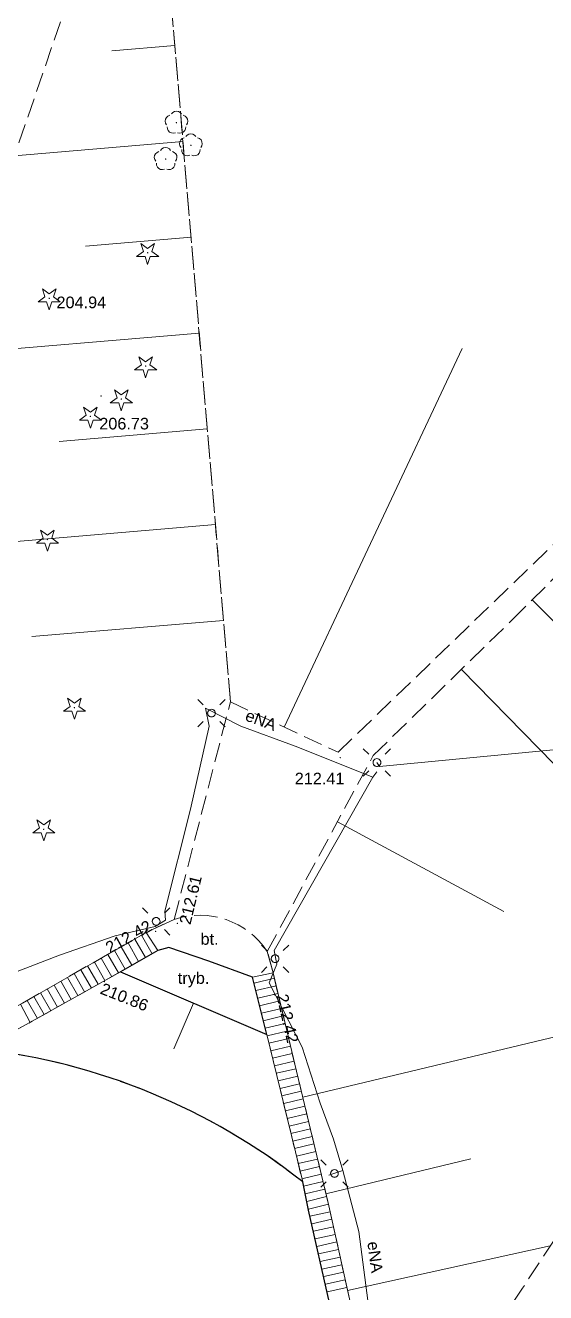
# Model space of a CAD drawing. Extents: x 0 to 7423283, y 0 to 5548300.
# Drawn here: x 7422209.1 to 7422242.7, y 5547940 to 5548021.8 of the extents above; entities that cross this region are included whole.
import ezdxf
from ezdxf.enums import TextEntityAlignment as Align

# ---------------------------------------------------------------- set-up
doc = ezdxf.new("R2010")
doc.units = 0
for name, pattern in [('PRZER2-1', [3, 2, -1]), ('PRZER2_5-1', [3.5, 2.5, -1]), ('PRZER3-1', [4, 3, -1])]:
    doc.linetypes.add(name, pattern=pattern)
doc.layers.get('0').update_dxf_attribs({"linetype": 'CONTINUOUS', "lineweight": 13})
for name, color, linetype, lineweight in [('BUBZ02', 7, 'PRZER2_5-1', 18), ('BUIB09', 7, 'CONTINUOUS', 25), ('BUIB09_O', 7, 'CONTINUOUS', 25), ('KTCR02', 7, 'PRZER2-1', 18), ('KTKR01', 7, 'CONTINUOUS', 25), ('KTOK06', 7, 'CONTINUOUS', 18), ('KTPL01', 7, 'PRZER3-1', 18), ('KTPL01_O', 7, 'PRZER3-1', 18), ('RTPW02', 7, 'CONTINUOUS', 13), ('RTPW02_O', 7, 'CONTINUOUS', 13), ('SUSM', 7, 'CONTINUOUS', 18)]:
    doc.layers.add(name, color=color, linetype=linetype, lineweight=lineweight)
for name, color, linetype, lineweight, true_color in [('OBOP01', 7, 'CONTINUOUS', 18, 0x008000), ('OBOP02', 7, 'CONTINUOUS', 18, 0x008000), ('SUPE04', 1, 'CONTINUOUS', 18, 0xff0000), ('SUPE04_O', 1, 'CONTINUOUS', 18, 0xff0000)]:
    doc.layers.add(name, color=color, linetype=linetype, lineweight=lineweight, true_color=true_color)
doc.styles.add('GEO-INFO', font='Arial')

# ---------------------------------------------------------------- blocks, each defined once
blk = doc.blocks.new('KOLO')
blk.add_hatch(color=0).paths.add_polyline_path([(0, 0.5), (-0.12941, 0.482963), (-0.25, 0.433013), (-0.353553, 0.353553), (-0.433013, 0.25), (-0.482963, 0.12941), (-0.5, 0), (-0.482963, -0.12941), (-0.433013, -0.25), (-0.353553, -0.353553), (-0.25, -0.433013), (-0.12941, -0.482963), (0, -0.5), (0.12941, -0.482963), (0.25, -0.433013), (0.353553, -0.353553), (0.433013, -0.25), (0.482963, -0.12941), (0.5, 0), (0.482963, 0.12941), (0.433013, 0.25), (0.353553, 0.353553), (0.25, 0.433013), (0.12941, 0.482963)])
blk = doc.blocks.new('SPDIP')
blk.add_hatch(color=0).paths.add_polyline_path([(-0.09, 0), (-0.085595, -0.027812), (-0.072812, -0.052901), (-0.052901, -0.072812), (-0.027812, -0.085595), (0, -0.09), (0.027812, -0.085595), (0.052901, -0.072812), (0.072812, -0.052901), (0.085595, -0.027812), (0.09, 0), (0.085595, 0.027812), (0.072812, 0.052901), (0.052901, 0.072812), (0.027812, 0.085595), (0, 0.09), (-0.027812, 0.085595), (-0.052901, 0.072812), (-0.072812, 0.052901), (-0.085595, 0.027812)])
at = {"color": 0}
blk.add_lwpolyline([(0.177062, -0.544942), (-0.463555, -1.426676), (-0.463555, -0.336792), (-1.500096, 0), (-0.463555, 0.336792), (-0.463555, 1.426676), (0.177062, 0.544942), (1.213603, 0.881734), (0.572986, 0), (1.213603, -0.881734)], close=True, dxfattribs=at)
blk = doc.blocks.new('SPDLP')
blk.add_hatch(color=0).paths.add_polyline_path([(-0.09, 0), (-0.085595, -0.027812), (-0.072812, -0.052901), (-0.052901, -0.072812), (-0.027812, -0.085595), (0, -0.09), (0.027812, -0.085595), (0.052901, -0.072812), (0.072812, -0.052901), (0.085595, -0.027812), (0.09, 0), (0.085595, 0.027812), (0.072812, 0.052901), (0.052901, 0.072812), (0.027812, 0.085595), (0, 0.09), (-0.027812, 0.085595), (-0.052901, 0.072812), (-0.072812, 0.052901), (-0.085595, 0.027812)])
at = {"color": 0}
for points in [[(-1.292703, 0.137547), (-1.355024, 0.389802), (-1.327532, 0.648184), (-1.213525, 0.881678), (-1.026689, 1.062258), (-0.78945, 1.168249), (-0.530282, 1.186929)], [(-0.268652, 1.271938), (-0.048001, 1.40916), (0.20623, 1.462858), (0.463525, 1.426585), (0.693003, 1.304695), (0.867117, 1.11182), (0.964971, 0.871109)], [(1.126667, 0.648554), (1.325358, 0.481106), (1.454989, 0.255912), (1.5, 0), (1.454989, -0.255912), (1.325358, -0.481106), (1.126667, -0.648554)], [(-0.530282, -1.186929), (-0.78945, -1.168249), (-1.026689, -1.062258), (-1.213525, -0.881678), (-1.327532, -0.648184), (-1.355024, -0.389802), (-1.292703, -0.137547)], [(0.964971, -0.871109), (0.867117, -1.11182), (0.693003, -1.304695), (0.463525, -1.426585), (0.20623, -1.462858), (-0.048001, -1.40916), (-0.268652, -1.271938)]]:
    blk.add_lwpolyline(points, dxfattribs=at)
blk = doc.blocks.new('SUSM01_01')
at = {"color": 0}
for points in [[(-0.353553, 0.353553), (-0.212132, 0.212132)], [(0.353553, 0.353553), (0.212132, 0.212132)], [(-0.353553, -0.353553), (-0.212132, -0.212132)], [(0.353553, -0.353553), (0.212132, -0.212132)]]:
    blk.add_lwpolyline(points, dxfattribs=at)
blk.add_lwpolyline([(0.1, 0), (0.093969, -0.034202), (0.076604, -0.064279), (0.05, -0.086603), (0.025882, -0.096593), (0, -0.1), (-0.025882, -0.096593), (-0.05, -0.086603), (-0.073305, -0.068017), (-0.090097, -0.043388), (-0.098883, -0.014904), (-0.098883, 0.014904), (-0.090097, 0.043388), (-0.073305, 0.068017), (-0.05, 0.086603), (-0.022252, 0.097493), (0.007473, 0.09972), (0.036534, 0.093087), (0.062349, 0.078183), (0.082624, 0.056332), (0.095557, 0.029476)], close=True, dxfattribs=at)
blk = doc.blocks.new('OKRAG_PELNY')
at = {"color": 0}
blk.add_lwpolyline([(0.5, 0), (0.482963, -0.12941), (0.433013, -0.25), (0.353553, -0.353553), (0.25, -0.433013), (0.12941, -0.482963), (0, -0.5), (-0.12941, -0.482963), (-0.25, -0.433013), (-0.353553, -0.353553), (-0.433013, -0.25), (-0.482963, -0.12941), (-0.5, 0), (-0.482963, 0.12941), (-0.433013, 0.25), (-0.353553, 0.353553), (-0.25, 0.433013), (-0.12941, 0.482963), (0, 0.5), (0.12941, 0.482963), (0.25, 0.433013), (0.353553, 0.353553), (0.433013, 0.25), (0.482963, 0.12941)], close=True, dxfattribs=at)

msp = doc.modelspace()

# ---------------------------------------------------------------- linework, layer by layer
at = {"layer": 'BUBZ02', "color": 7, "linetype": 'PRZER2_5-1', "lineweight": 18, "ltscale": 0.5, "elevation": 10.14}
for points in [[(7422217.19, 5548038.93), (7422216.56, 5548037.14), (7422211.94, 5548023.67), (7422207.11, 5548009.57), (7422202.69, 5547996.84), (7422198.02, 5547983.7), (7422193.87, 5547971.88), (7422188.85, 5547958.13), (7422184.23, 5547945.35), (7422183.8, 5547941.31)], [(7422183.8, 5547941.31), (7422187.9, 5547944.1), (7422188.21, 5547945.61), (7422194.13, 5547949.8), (7422198.34, 5547952.39), (7422204.88, 5547956.42), (7422208.92, 5547958.65), (7422216.9, 5547963.21), (7422218.71, 5547964.06), (7422222.34, 5547978.11), (7422217.19, 5548038.93)], [(7422229.28, 5547974.85), (7422248.99, 5547993.88), (7422261.56, 5548003.29), (7422269.05, 5548007.89), (7422271.85, 5548008.5), (7422265.12, 5548015.27), (7422241.36, 5548029.99), (7422230.28, 5548034.01), (7422217.19, 5548038.93), (7422222.34, 5547978.11)], [(7422234.64, 5547917.65), (7422233.86, 5547921.36), (7422232.84, 5547926.27), (7422232.06, 5547930.02), (7422230.01, 5547939.55), (7422228.69, 5547945.55), (7422226.6, 5547954.26), (7422225.09, 5547960.6), (7422224.72, 5547961.99), (7422231.55, 5547974.64), (7422240.51, 5547983.4), (7422248.27, 5547991.14), (7422250.64, 5547993.31), (7422254.64, 5547996.33), (7422259.16, 5547999.83), (7422264.43, 5548003.75), (7422269.58, 5548007.03)], [(7422269.58, 5548007.03), (7422272.4, 5548007.09), (7422268.56, 5547995.65), (7422267.31, 5547993.19), (7422265.2, 5547989.35), (7422260.33, 5547978.42), (7422255.31, 5547968.13), (7422253.24, 5547964.18), (7422251.88, 5547961.63), (7422250.29, 5547957.74), (7422248.33, 5547953.37), (7422246.41, 5547949.06), (7422244.94, 5547945.94), (7422243.22, 5547943.35), (7422241.19, 5547940.25), (7422238.9, 5547936.79), (7422236.52, 5547933.27), (7422235.26, 5547931.32), (7422234.61, 5547925.37), (7422234.35, 5547922.8), (7422234.64, 5547917.65)], [(7422222.34, 5547978.11), (7422229.28, 5547974.85)], [(7422215.25, 5547960.68), (7422224.68, 5547956.63)]]:
    msp.add_lwpolyline(points, dxfattribs=at)
at = {"layer": 'BUBZ02', "color": 7, "linetype": 'Continuous', "lineweight": 18, "elevation": 10.14, "flags": 128}
for points in [[(7422218.752, 5548020.486), (7422214.683, 5548020.142)], [(7422219.276, 5548014.3), (7422208.415, 5548013.38)], [(7422219.799, 5548008.113), (7422213.002, 5548007.537)], [(7422220.323, 5548001.927), (7422203.975, 5548000.542)], [(7422225.81, 5547976.48), (7422237.298, 5548000.935)], [(7422220.847, 5547995.74), (7422211.285, 5547994.93)], [(7422221.371, 5547989.553), (7422199.44, 5547987.696)], [(7422241.805, 5547984.691), (7422249.052, 5547977.425)], [(7422221.895, 5547983.367), (7422209.531, 5547982.32)], [(7422237.238, 5547980.201), (7422253.12, 5547963.956)], [(7422229.243, 5547970.368), (7422239.978, 5547964.572)], [(7422219.965, 5547958.655), (7422218.698, 5547955.705)], [(7422227.005, 5547952.571), (7422250.479, 5547958.203)], [(7422228.5, 5547946.343), (7422237.849, 5547948.586)], [(7422229.891, 5547940.091), (7422242.97, 5547942.968)]]:
    msp.add_lwpolyline(points, dxfattribs=at)
at = {"layer": 'BUBZ02', "color": 7, "linetype": 'PRZER2_5-1', "lineweight": 18, "ltscale": 0.5, "elevation": 10.14}
msp.add_lwpolyline([(7422224.68, 5547956.63), (7422225.34, 5547953.97), (7422227, 5547947.11, 0.139443), (7422206.26, 5547955.68), (7422209.56, 5547957.48), (7422215.25, 5547960.68)], format="xyb", dxfattribs=at)
at = {"layer": 'BUIB09', "color": 7, "linetype": 'Continuous', "lineweight": 25, "elevation": 10.18}
msp.add_lwpolyline([(7422215.25, 5547960.68), (7422224.68, 5547956.63), (7422223.77, 5547960.32), (7422220.95, 5547961.36), (7422218.36, 5547962.25), (7422217.66, 5547962.05)], close=True, dxfattribs=at)
msp.add_lwpolyline([(7422227, 5547947.11, 0.139443), (7422206.26, 5547955.68), (7422205.51, 5547955.29), (7422199.03, 5547951.28), (7422194.82, 5547948.7), (7422190.88, 5547945.97), (7422188.7, 5547943.04), (7422184.88, 5547940.53, -0.113501), (7422210.85, 5547937.02, -0.12144), (7422231.28, 5547921.48), (7422230.2, 5547926.29), (7422230.75, 5547929.88), (7422228.74, 5547939.29), (7422227.38, 5547945.29)], format="xyb", close=True, dxfattribs=at)
at = {"layer": 'KTCR02', "color": 7, "linetype": 'PRZER2-1', "lineweight": 18, "ltscale": 0.5, "elevation": 10.18}
msp.add_lwpolyline([(7422157.61, 5547919.37), (7422161.76, 5547918.44), (7422163.22, 5547918.11), (7422164.31, 5547917.87, 0.340499), (7422169.68, 5547922.67), (7422172.82, 5547932.52, -0.109251), (7422175.9, 5547937.18, -0.167105), (7422183.8, 5547941.16), (7422183.8, 5547941.31), (7422184.55, 5547940.31), (7422184.88, 5547940.53, -0.113501), (7422210.85, 5547937.02, -0.12144), (7422231.28, 5547921.48), (7422231.41, 5547920.91), (7422233.86, 5547921.36), (7422234.64, 5547917.65), (7422234.88, 5547917.32)], format="xyb", dxfattribs=at)
at = {"layer": 'KTKR01', "color": 7, "linetype": 'Continuous', "lineweight": 25, "elevation": 10.18}
msp.add_lwpolyline([(7422184.88, 5547940.53, -0.113501), (7422210.85, 5547937.02, -0.12144), (7422231.28, 5547921.48)], format="xyb", dxfattribs=at)
at = {"layer": 'KTOK06', "color": 7, "linetype": 'Continuous', "lineweight": 18, "elevation": 10.18}
for points in [[(7422183.8, 5547941.31), (7422187.9, 5547944.1), (7422188.21, 5547945.61), (7422194.13, 5547949.8), (7422198.34, 5547952.39), (7422204.88, 5547956.42), (7422208.92, 5547958.65), (7422216.9, 5547963.21), (7422217.66, 5547962.05), (7422215.25, 5547960.68), (7422209.56, 5547957.48), (7422206.26, 5547955.68), (7422205.51, 5547955.29), (7422199.03, 5547951.28), (7422194.82, 5547948.7), (7422190.88, 5547945.97), (7422188.7, 5547943.04), (7422184.88, 5547940.53), (7422184.55, 5547940.31)], [(7422233.86, 5547921.36), (7422232.84, 5547926.27), (7422232.06, 5547930.02), (7422230.01, 5547939.55), (7422228.69, 5547945.55), (7422226.6, 5547954.26), (7422225.09, 5547960.6), (7422223.77, 5547960.32), (7422224.68, 5547956.63), (7422225.34, 5547953.97), (7422227, 5547947.11), (7422227.38, 5547945.29), (7422228.74, 5547939.29), (7422230.75, 5547929.88), (7422230.2, 5547926.29), (7422231.28, 5547921.48), (7422231.41, 5547920.91)]]:
    msp.add_lwpolyline(points, close=True, dxfattribs=at)
at = {"layer": 'KTOK06', "color": 7, "linetype": 'Continuous', "lineweight": 18, "elevation": 10.18, "flags": 128}
for points in [[(7422215.301, 5547962.296), (7422215.985, 5547961.098)], [(7422215.735, 5547962.544), (7422216.42, 5547961.345)], [(7422216.169, 5547962.792), (7422216.855, 5547961.592)], [(7422216.603, 5547963.04), (7422217.289, 5547961.839)], [(7422213.998, 5547961.552), (7422214.68, 5547960.359)], [(7422214.432, 5547961.8), (7422215.116, 5547960.604)], [(7422214.867, 5547962.048), (7422215.551, 5547960.851)], [(7422212.696, 5547960.808), (7422213.372, 5547959.624)], [(7422213.13, 5547961.056), (7422213.808, 5547959.869)], [(7422213.564, 5547961.304), (7422214.244, 5547960.114)], [(7422210.96, 5547959.815), (7422211.629, 5547958.644)], [(7422211.394, 5547960.064), (7422212.065, 5547958.889)], [(7422211.828, 5547960.312), (7422212.501, 5547959.134)], [(7422212.262, 5547960.56), (7422212.937, 5547959.379)], [(7422225.172, 5547960.254), (7422223.863, 5547959.942)], [(7422209.657, 5547959.071), (7422210.322, 5547957.908)], [(7422210.091, 5547959.319), (7422210.757, 5547958.153)], [(7422210.525, 5547959.567), (7422211.193, 5547958.399)], [(7422225.288, 5547959.768), (7422223.983, 5547959.457)], [(7422225.404, 5547959.281), (7422224.103, 5547958.971)], [(7422208.788, 5547958.577), (7422209.432, 5547957.41)], [(7422209.223, 5547958.823), (7422209.886, 5547957.663)], [(7422225.52, 5547958.795), (7422224.222, 5547958.486)], [(7422225.636, 5547958.309), (7422224.342, 5547958)], [(7422225.752, 5547957.822), (7422224.462, 5547957.515)], [(7422225.867, 5547957.336), (7422224.581, 5547957.029)], [(7422225.983, 5547956.849), (7422224.701, 5547956.544)], [(7422226.099, 5547956.363), (7422224.822, 5547956.059)], [(7422226.215, 5547955.877), (7422224.942, 5547955.573)], [(7422226.331, 5547955.39), (7422225.063, 5547955.088)], [(7422226.447, 5547954.904), (7422225.183, 5547954.603)], [(7422226.563, 5547954.417), (7422225.303, 5547954.117)], [(7422226.679, 5547953.931), (7422225.422, 5547953.63)], [(7422226.796, 5547953.445), (7422225.54, 5547953.144)], [(7422226.912, 5547952.959), (7422225.658, 5547952.658)], [(7422227.029, 5547952.473), (7422225.775, 5547952.172)], [(7422227.146, 5547951.986), (7422225.893, 5547951.686)], [(7422227.262, 5547951.5), (7422226.01, 5547951.2)], [(7422227.379, 5547951.014), (7422226.128, 5547950.714)], [(7422227.496, 5547950.528), (7422226.246, 5547950.228)], [(7422227.612, 5547950.042), (7422226.363, 5547949.742)], [(7422227.729, 5547949.555), (7422226.481, 5547949.256)], [(7422227.846, 5547949.069), (7422226.598, 5547948.77)], [(7422227.962, 5547948.583), (7422226.716, 5547948.284)], [(7422228.079, 5547948.097), (7422226.834, 5547947.798)], [(7422228.196, 5547947.611), (7422226.951, 5547947.312)], [(7422228.312, 5547947.124), (7422227.06, 5547946.824)], [(7422228.429, 5547946.638), (7422227.162, 5547946.334)], [(7422228.546, 5547946.152), (7422227.264, 5547945.844)], [(7422228.662, 5547945.666), (7422227.366, 5547945.355)], [(7422228.772, 5547945.178), (7422227.47, 5547944.892)], [(7422228.879, 5547944.69), (7422227.581, 5547944.404)], [(7422228.987, 5547944.201), (7422227.691, 5547943.916)], [(7422229.094, 5547943.713), (7422227.802, 5547943.429)], [(7422229.202, 5547943.225), (7422227.912, 5547942.941)], [(7422229.309, 5547942.736), (7422228.023, 5547942.453)], [(7422229.416, 5547942.248), (7422228.134, 5547941.966)], [(7422229.524, 5547941.76), (7422228.244, 5547941.478)], [(7422229.631, 5547941.271), (7422228.355, 5547940.99)], [(7422229.739, 5547940.783), (7422228.465, 5547940.503)], [(7422229.846, 5547940.295), (7422228.576, 5547940.015)]]:
    msp.add_lwpolyline(points, dxfattribs=at)
at = {"layer": 'KTPL01', "color": 7, "linetype": 'PRZER3-1', "lineweight": 18, "ltscale": 0.5, "elevation": 10.18}
msp.add_lwpolyline([(7422216.9, 5547963.21), (7422217.66, 5547962.05), (7422218.36, 5547962.25), (7422220.95, 5547961.36), (7422223.77, 5547960.32), (7422225.09, 5547960.6), (7422224.72, 5547961.99, 0.338228), (7422218.71, 5547964.06)], format="xyb", close=True, dxfattribs=at)
at = {"layer": 'SUPE04', "color": 1, "linetype": 'Continuous', "lineweight": 18, "true_color": 0xff0000, "elevation": 10.18}
for points in [[(7422338.86, 5547981.5), (7422324.09, 5547986.11), (7422305.4, 5547992.43), (7422297.49, 5547994.94), (7422285.16, 5547998.35), (7422281.56, 5547997.57), (7422277.69, 5547993.64), (7422271.72, 5547996.9), (7422266.4, 5547986.01), (7422261.79, 5547976.18), (7422249.22, 5547975.59), (7422231.96, 5547973.94), (7422231.79, 5547974.19)], [(7422231.21, 5547939.45), (7422230.63, 5547943.9), (7422229.58, 5547947.85), (7422228.98, 5547949.87), (7422228.13, 5547952.18), (7422226.96, 5547955.81), (7422224.83, 5547959.97), (7422225.34, 5547961.17), (7422225.16, 5547962.04), (7422231.52, 5547973.25), (7422226.51, 5547975.25), (7422223.02, 5547976.53), (7422220.73, 5547977.7), (7422220.96, 5547976.53), (7422219.76, 5547971.17), (7422218.1, 5547964.59), (7422218.15, 5547964.01), (7422217.49, 5547963.6), (7422214.91, 5547962.99), (7422211.32, 5547961.74), (7422203.56, 5547958.75)], [(7422231.52, 5547973.25), (7422231.78, 5547973.58)], [(7422229.58, 5547947.85), (7422228.69, 5547947.55)]]:
    msp.add_lwpolyline(points, dxfattribs=at)

# ---------------------------------------------------------------- block references
at = {"layer": 'OBOP01', "color": 96, "lineweight": 18, "true_color": 0x008000, "xscale": 0.5, "yscale": 0.5, "rotation": 90}
for p in [(7422217, 5548007.11, 10.12), (7422210.65, 5548004.17, 10.12), (7422216.87, 5547999.79, 10.12), (7422215.3, 5547997.66, 10.12), (7422213.31, 5547996.54, 10.12), (7422210.54, 5547988.59, 10.12), (7422212.28, 5547977.73, 10.12), (7422210.3, 5547969.88, 10.12)]:
    msp.add_blockref('SPDIP', p, dxfattribs=at)
at = {"layer": 'OBOP02', "color": 96, "lineweight": 18, "true_color": 0x008000, "xscale": 0.5, "yscale": 0.5, "rotation": 90}
for p in [(7422218.86, 5548015.51, 10.12), (7422219.79, 5548014.05, 10.12), (7422218.16, 5548013.16, 10.12)]:
    msp.add_blockref('SPDLP', p, dxfattribs=at)
at = {"layer": 'RTPW02', "color": 7, "lineweight": 13, "xscale": 0.09, "yscale": 0.09, "rotation": 90}
for p in [(7422211.03, 5548004.72, 10.2), (7422214, 5547997.86, 10.2), (7422229.42, 5547974.51, 10.2), (7422217.51, 5547963.28, 10.2), (7422218.92, 5547963.8, 10.2), (7422214.21, 5547960.04, 10.2), (7422225.18, 5547959.19, 10.2)]:
    msp.add_blockref('KOLO', p, dxfattribs=at)
at = {"layer": 'SUSM', "color": 7, "lineweight": 18, "rotation": 90}
for name, p, xscale, yscale in [('SUSM01_01', (7422221.12, 5547977.38, 10.24), 2.5, 2.5), ('OKRAG_PELNY', (7422221.12, 5547977.38, 10.24), 0.5, 0.5), ('SUSM01_01', (7422231.79, 5547974.19, 10.24), 2.5, 2.5), ('OKRAG_PELNY', (7422231.79, 5547974.19, 10.24), 0.5, 0.5), ('SUSM01_01', (7422217.55, 5547963.93, 10.24), 2.5, 2.5), ('OKRAG_PELNY', (7422217.55, 5547963.93, 10.24), 0.5, 0.5), ('SUSM01_01', (7422225.22, 5547961.52, 10.24), 2.5, 2.5), ('OKRAG_PELNY', (7422225.22, 5547961.52, 10.24), 0.5, 0.5), ('SUSM01_01', (7422229.05, 5547947.65, 10.24), 2.5, 2.5), ('OKRAG_PELNY', (7422229.05, 5547947.65, 10.24), 0.5, 0.5)]:
    msp.add_blockref(name, p, dxfattribs=dict(at, xscale=xscale, yscale=yscale))

# ---------------------------------------------------------------- texts
at = {"layer": 'BUIB09_O', "color": 7, "linetype": 'Continuous', "lineweight": 0, "style": 'GEO-INFO'}
msp.add_text('tryb.', height=0.75, dxfattribs=at).set_placement((7422219.965, 5547960.177, 10.8), align=Align.MIDDLE)
at = {"layer": 'KTPL01_O', "color": 7, "linetype": 'Continuous', "lineweight": 0, "style": 'GEO-INFO'}
msp.add_text('bt.', height=0.75, dxfattribs=at).set_placement((7422220.995, 5547962.81, 10.8), align=Align.MIDDLE)
at = {"layer": 'RTPW02_O', "color": 7, "linetype": 'Continuous', "lineweight": 0, "style": 'GEO-INFO'}
for s, rotation, p in [('204.94', 359.99979, (7422211.12, 5548003.53, 10.8)), ('206.73', 359.99979, (7422213.88, 5547995.7, 10.8)), ('212.41', 359.99979, (7422226.49, 5547972.78, 10.8)), ('212.42', 29.05075, (7422214.551, 5547961.837, 10.8)), ('210.86', 338.33721, (7422213.877, 5547959.287, 10.8)), ('212.42', 282.73331, (7422225.307, 5547959.14, 10.8))]:
    msp.add_text(s, height=0.75, rotation=rotation, dxfattribs=at).set_placement(p)
msp.add_text('212.61', height=0.75, rotation=76.55879, dxfattribs=at).set_placement((7422220.503, 5547966.794, 10.8), align=Align.RIGHT)
at = {"layer": 'SUPE04_O', "color": 1, "linetype": 'Continuous', "lineweight": 0, "true_color": 0xff0000, "style": 'GEO-INFO'}
for rotation, p in [(339.75833, (7422223.23, 5547976.93, 10.8)), (277.4167, (7422231.17, 5547943.21, 10.8))]:
    msp.add_text('eNA', height=0.75, rotation=rotation, dxfattribs=at).set_placement(p)

doc.saveas('drawing.dxf')
